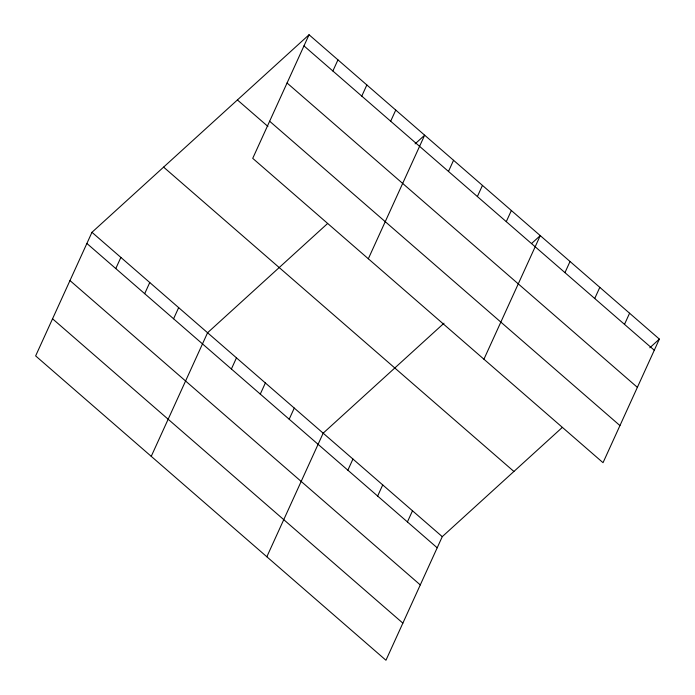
<?xml version="1.0" encoding="UTF-8"?>
<svg xmlns="http://www.w3.org/2000/svg" width="695" height="695" viewBox="0 0 695 695"><rect width="100%" height="100%" fill="white"/><g stroke="black" fill="none" stroke-linecap="round" stroke-linejoin="round"><path stroke-width="1.04" d="M309.049 34.75L252.728 158.347L603.034 462.688L659.364 339.091L309.049 34.75L91.966 232.312L35.636 355.91L385.951 660.25L442.272 536.653L562.324 427.399M115.787 268.565L120.869 257.419M144.69 293.672L149.764 282.526M173.585 318.779L178.667 307.642M151.241 456.337L207.57 332.749L327.614 223.495M332.87 71.003L337.952 59.857M231.392 369.002L236.465 357.856M361.774 96.11L366.847 84.964M260.286 394.108L265.368 382.962M390.677 121.217L395.75 110.071M289.19 419.215L294.272 408.069M368.324 258.775L424.654 135.186L415.097 143.874M266.845 556.773L323.166 433.176L444.009 323.201M448.475 171.439L453.557 160.293M347.865 470.194L352.947 459.048M477.378 196.546L482.452 185.4M377.646 496.065L382.719 484.919M506.273 221.653L511.355 210.507M407.418 521.928L412.5 510.79M483.928 359.211L540.258 235.614L531.501 243.58M564.957 272.631L570.03 261.485M594.729 298.494L599.811 287.356M624.501 324.365L629.583 313.219M649.808 347.787L659.364 339.091M303.976 45.896L654.282 350.237M287.061 83L637.367 387.341M269.634 121.234L619.949 425.575M237.412 99.95L267.923 126.447M163.603 167.121L513.909 471.462M91.966 232.312L442.272 536.653M86.884 243.459L437.198 547.799M69.978 280.563L420.284 584.912M52.551 318.796L402.865 623.137"/></g></svg>
